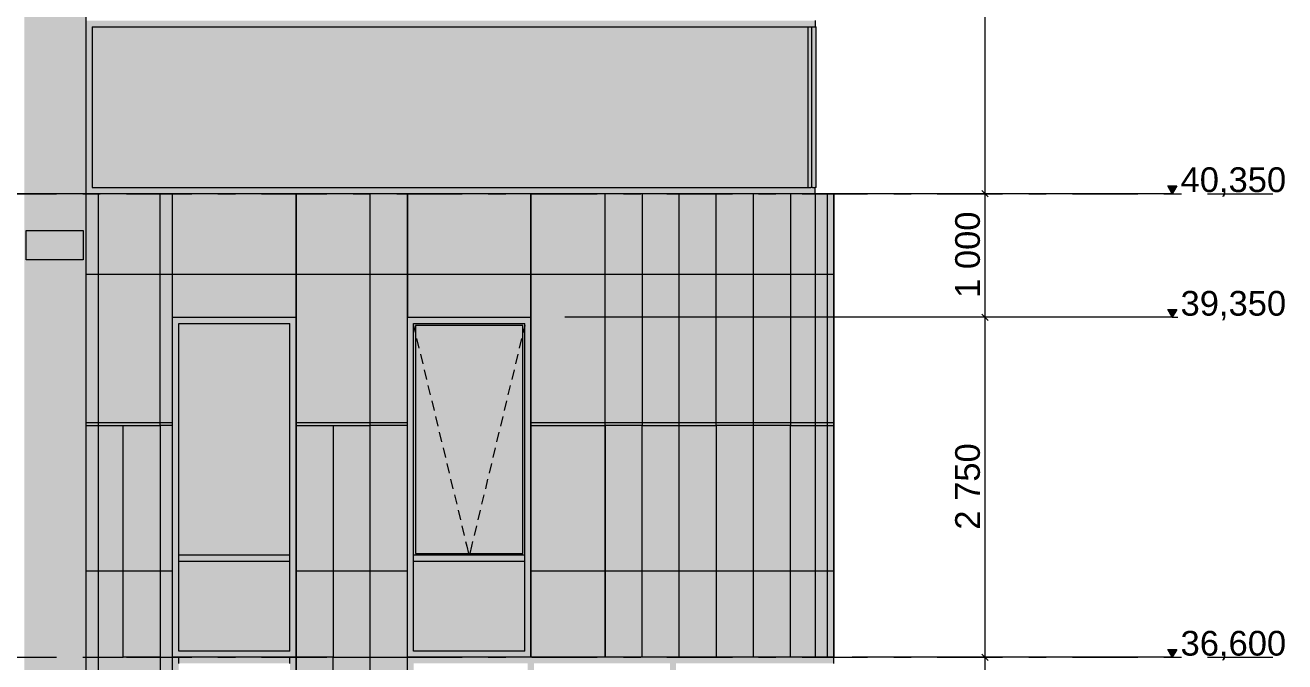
# Model space of a CAD drawing. Header units: millimetres. Extents: x 1499747 to 4230374, y -28481 to 441852.
# Drawn here: x 4068450 to 4078642, y 400392 to 405542 of the extents above; entities that cross this region are included whole.
import ezdxf

# ---------------------------------------------------------------- set-up
doc = ezdxf.new("R2010")
doc.units = ezdxf.units.MM
doc.header["$MEASUREMENT"] = 0
doc.layers.add('Чертеж и Рисунок', color=7, linetype='Continuous')
doc.styles.add('РЎР“Р•РќР•Р\xa0Р\x98Р\xa0_РЎРўР\x98Р›Р¬_2', font='')
doc.styles.get('РЎР“Р•РќР•Р\xa0Р\x98Р\xa0_РЎРўР\x98Р›Р¬_2').set_extended_font_data('GOST Common', italic=True)

msp = doc.modelspace()

# ---------------------------------------------------------------- hatches: boundary and pattern name
at = {"layer": 'Чертеж и Рисунок', "linetype": 'Continuous', "lineweight": 0, "true_color": 0xbc9a89}
msp.add_hatch(color=33, dxfattribs=at).paths.add_polyline_path([(4068441.89505, 407478.46295), (4068441.89505, 399933.01142), (4068941.89582, 399933.01142), (4068941.89582, 407478.46295)])
at = {"layer": 'Чертеж и Рисунок', "linetype": 'Continuous', "lineweight": 0, "true_color": 0x2e2e2e}
for points in [[(4074570.50442, 405578.46004), (4068941.89582, 405578.46004), (4068991.89589, 405528.45997), (4074570.50442, 405528.45997)], [(4068941.89582, 404178.45791), (4068991.89589, 404228.45798), (4068991.89589, 405528.45997), (4068941.89582, 405578.46004)], [(4074570.50442, 405578.46004), (4074570.50442, 405528.45997), (4074842.00483, 405528.45997), (4074842.00483, 405578.46004)], [(4074786.60475, 404228.45798), (4074814.00479, 404228.45798), (4074814.00479, 405528.45997), (4074786.60475, 405528.45997)], [(4074849.40484, 405528.45997), (4074814.00479, 405528.45997), (4074814.00479, 404228.45798), (4074849.40484, 404228.45798)], [(4068991.89589, 404228.45798), (4068941.89582, 404178.45791), (4074570.50442, 404178.45791), (4074570.50442, 404228.45798)], [(4074570.50442, 404178.45791), (4074842.00483, 404178.45791), (4074842.00483, 404228.45798), (4074570.50442, 404228.45798)], [(4070142.19765, 403178.45638), (4069642.19689, 403178.45638), (4069692.19696, 403128.4563), (4070142.19765, 403128.4563)], [(4069642.19689, 402828.45584), (4069692.19696, 402828.45584), (4069692.19696, 403128.4563), (4069642.19689, 403178.45638)], [(4070142.19765, 403178.45638), (4070142.19765, 403128.4563), (4070592.19834, 403128.4563), (4070642.19842, 403178.45638)], [(4070642.19842, 402828.45584), (4070642.19842, 403178.45638), (4070592.19834, 403128.4563), (4070592.19834, 402828.45584)], [(4072042.10055, 403178.45638), (4071542.09979, 403178.45638), (4071592.09987, 403128.4563), (4072042.10055, 403128.4563)], [(4071542.09979, 402828.45584), (4071592.09987, 402828.45584), (4071592.09987, 403128.4563), (4071542.09979, 403178.45638)], [(4072042.10055, 403178.45638), (4072042.10055, 403128.4563), (4072492.10124, 403128.4563), (4072542.10132, 403178.45638)], [(4072542.10132, 402828.45584), (4072542.10132, 403178.45638), (4072492.10124, 403128.4563), (4072492.10124, 402828.45584)], [(4069642.19689, 401428.4137), (4069692.19696, 401428.4137), (4069692.19696, 402828.45584), (4069642.19689, 402828.45584)], [(4070642.19842, 402828.45584), (4070592.19834, 402828.45584), (4070592.19834, 401428.4137), (4070642.09842, 401428.4137), (4070642.09842, 402303.41504), (4070642.19842, 402303.41504)], [(4071542.09979, 401428.4137), (4071592.09987, 401428.4137), (4071592.09987, 402828.45584), (4071542.09979, 402828.45584)], [(4072542.10132, 401428.4137), (4072542.10132, 402828.45584), (4072492.10124, 402828.45584), (4072492.10124, 401428.4137)], [(4069642.19689, 401228.4134), (4069692.19696, 401228.4134), (4069692.19696, 401428.4137), (4069642.19689, 401428.4137)], [(4070592.19834, 401228.4134), (4070642.09842, 401228.4134), (4070642.09842, 401428.4137), (4070592.19834, 401428.4137)], [(4071542.09979, 401228.4134), (4071592.09987, 401228.4134), (4071592.09987, 401428.4137), (4071542.09979, 401428.4137)], [(4072542.10132, 401228.4134), (4072542.10132, 401428.4137), (4072492.10124, 401428.4137), (4072492.10124, 401228.4134)], [(4069642.19689, 401228.4134), (4069642.19689, 400428.41218), (4069692.19696, 400478.41225), (4069692.19696, 401228.4134)], [(4069692.19696, 401203.41336), (4070142.19765, 401203.41336), (4070142.19765, 401253.41344), (4069692.19696, 401253.41344)], [(4070142.19765, 401253.41344), (4070142.19765, 401203.41336), (4070592.19834, 401203.41336), (4070592.19834, 401253.41344)], [(4070592.19834, 401228.4134), (4070592.19834, 400478.41225), (4070642.09842, 400428.61218), (4070642.09842, 401228.4134)], [(4071542.09979, 401228.4134), (4071542.09979, 400428.41218), (4071592.09987, 400478.41225), (4071592.09987, 401228.4134)], [(4071592.09987, 401203.41336), (4072042.10055, 401203.41336), (4072042.10055, 401253.41344), (4071592.09987, 401253.41344)], [(4072042.10055, 401253.41344), (4072042.10055, 401203.41336), (4072492.10124, 401203.41336), (4072492.10124, 401253.41344)], [(4072542.10132, 401228.4134), (4072492.10124, 401228.4134), (4072492.10124, 400478.41225), (4072542.10132, 400428.41218)], [(4070142.19765, 400428.41218), (4070142.19765, 400478.41225), (4069692.19696, 400478.41225), (4069642.19689, 400428.41218)], [(4070142.19765, 400478.41225), (4070142.19765, 400428.41218), (4070642.09842, 400428.41218), (4070642.09842, 400428.61218), (4070592.19834, 400478.41225)], [(4072042.10055, 400428.41218), (4072042.10055, 400478.41225), (4071592.09987, 400478.41225), (4071542.09979, 400428.41218)], [(4072042.10055, 400428.41218), (4072542.10132, 400428.41218), (4072492.10124, 400478.41225), (4072042.10055, 400478.41225)], [(4069642.09689, 399878.41134), (4069692.09696, 399878.41134), (4069692.09696, 400428.41218), (4069642.09689, 400428.41218)], [(4069692.09696, 400428.41218), (4069692.09696, 400378.4121), (4070592.09834, 400378.4121), (4070592.09834, 400428.41218)], [(4070642.09842, 399878.41134), (4070642.09842, 400428.41218), (4070592.09834, 400428.41218), (4070592.09834, 399878.41134)], [(4071592.09987, 399878.41134), (4071592.09987, 400378.4121), (4071542.09979, 400428.41218), (4071542.09979, 399878.41134)], [(4072542.10132, 400428.41218), (4071542.09979, 400428.41218), (4071592.09987, 400378.4121), (4072517.10128, 400378.4121)], [(4072517.10128, 399878.41134), (4072567.10136, 399878.41134), (4072567.10136, 400378.4121), (4072542.10132, 400428.41218), (4072517.10128, 400378.4121)], [(4073692.00308, 400428.41218), (4072542.10132, 400428.41218), (4072567.10136, 400378.4121), (4073667.00304, 400378.4121)], [(4073667.00304, 400378.4121), (4073667.00304, 399878.41134), (4073717.00311, 399878.41134), (4073717.00311, 400378.4121), (4073692.00308, 400428.41218)], [(4074992.00506, 400428.41218), (4073692.00308, 400428.41218), (4073717.00311, 400378.4121), (4074992.00506, 400378.4121)]]:
    msp.add_hatch(color=250, dxfattribs=at).paths.add_polyline_path(points)
at = {"layer": 'Чертеж и Рисунок', "linetype": 'Continuous', "lineweight": 0, "true_color": 0x84adf9}
for points in [[(4068991.89589, 405528.45997), (4068991.89589, 404228.45798), (4074786.60475, 404228.45798), (4074786.60475, 405528.45997)], [(4069692.19696, 401253.41344), (4070592.19834, 401253.41344), (4070592.19834, 401428.4137), (4070592.19834, 403128.4563), (4069692.19696, 403128.4563)], [(4072477.10122, 401268.41346), (4072477.10122, 403113.45628), (4071607.09989, 403113.45628), (4071607.09989, 401268.41346)], [(4069692.19696, 401203.41336), (4069692.19696, 400478.41225), (4070592.19834, 400478.41225), (4070592.19834, 401203.41336)], [(4071592.09987, 401203.41336), (4071592.09987, 400478.41225), (4072492.10124, 400478.41225), (4072492.10124, 401203.41336)]]:
    msp.add_hatch(color=161, dxfattribs=at).paths.add_polyline_path(points)
at = {"layer": 'Чертеж и Рисунок', "linetype": 'Continuous', "lineweight": 0, "true_color": 0x000000}
for points in [[(4077731.30925, 404178.45791), (4077767.5093, 404240.958), (4077695.00919, 404240.958)], [(4077731.30925, 403178.45638), (4077767.5093, 403240.95647), (4077695.00919, 403240.95647)], [(4077731.30925, 400428.41218), (4077767.5093, 400490.91227), (4077695.00919, 400490.91227)]]:
    msp.add_hatch(color=18, dxfattribs=at).paths.add_polyline_path(points)
at = {"layer": 'Чертеж и Рисунок', "linetype": 'Continuous', "lineweight": 0, "true_color": 0xffffff}
for points in [[(4068941.89582, 404178.45791), (4068941.89582, 402303.41504), (4069541.89673, 402303.41504), (4069541.89673, 404178.45791)], [(4070642.19842, 404178.45791), (4070642.19842, 402303.41504), (4071242.09933, 402303.41504), (4071242.09933, 404178.45791)], [(4072542.10132, 404178.45791), (4072542.10132, 402303.41504), (4073142.10224, 402303.41504), (4073142.10224, 404178.45791)], [(4073442.10269, 404178.45791), (4073442.10269, 402303.41504), (4074042.10361, 402303.41504), (4074042.10361, 404178.45791)], [(4074642.10453, 404178.45791), (4074642.10453, 402303.41504), (4074992.00506, 402303.41504), (4074992.00506, 404178.45791)], [(4068457.69508, 403643.85709), (4068919.59578, 403643.85709), (4068919.59578, 403879.56745), (4068457.69508, 403879.56745)], [(4068941.89582, 402303.41504), (4068941.89582, 400428.41218), (4069241.89628, 400428.41218), (4069241.89628, 402303.41504)], [(4069541.89673, 402303.41504), (4069541.89673, 400428.41218), (4069642.09689, 400428.41218), (4069642.09689, 402303.41504)], [(4070942.09887, 402303.41504), (4070942.09887, 400428.41218), (4071542.09979, 400428.41218), (4071542.09979, 402303.41504)], [(4073142.10224, 402303.41504), (4073142.10224, 400428.41218), (4073442.10269, 400428.41218), (4073442.10269, 402303.41504)], [(4074042.10361, 402303.41504), (4074042.10361, 400428.41218), (4074642.10453, 400428.41218), (4074642.10453, 402303.41504)], [(4069541.89673, 400428.41218), (4069541.89673, 397128.40713), (4069642.09689, 397128.40713), (4069642.09689, 400428.41218)], [(4070642.09842, 400428.41218), (4070642.09842, 397128.40713), (4070942.09887, 397128.40713), (4070942.09887, 400428.41218)]]:
    msp.add_hatch(color=7, dxfattribs=at).paths.add_polyline_path(points)
at = {"layer": 'Чертеж и Рисунок', "linetype": 'Continuous', "lineweight": 0, "true_color": 0x868d8e}
for points in [[(4069541.89673, 404178.45791), (4069541.89673, 402303.41504), (4069642.19689, 402303.41504), (4069642.19689, 404178.45791)], [(4069642.19689, 404178.45791), (4069642.19689, 403178.45638), (4070642.19842, 403178.45638), (4070642.19842, 404178.45791)], [(4071242.09933, 404178.45791), (4071242.09933, 402303.41504), (4071542.09979, 402303.41504), (4071542.09979, 404178.45791)], [(4071542.29979, 404178.45791), (4071542.29979, 403178.45638), (4072542.10132, 403178.45638), (4072542.10132, 404178.45791)], [(4073142.10224, 404178.45791), (4073142.10224, 402303.41504), (4073442.10269, 402303.41504), (4073442.10269, 404178.45791)], [(4074042.10361, 404178.45791), (4074042.10361, 402303.41504), (4074642.10453, 402303.41504), (4074642.10453, 404178.45791)], [(4074992.00505, 404178.46791), (4074842.00483, 404178.4579), (4074992.00505, 404178.4579)], [(4069241.89628, 402303.41504), (4069241.89628, 400428.41218), (4069541.89673, 400428.41218), (4069541.89673, 402303.41504)], [(4070642.09842, 402303.41504), (4070642.09842, 400428.41218), (4070942.09887, 400428.41218), (4070942.09887, 402303.41504)], [(4072542.10132, 402303.41504), (4072542.10132, 400428.41218), (4073142.10224, 400428.41218), (4073142.10224, 402303.41504)], [(4073442.10269, 402303.41504), (4073442.10269, 400428.41218), (4074042.10361, 400428.41218), (4074042.10361, 402303.41504)], [(4074642.10453, 402303.41504), (4074642.10453, 400428.41218), (4074992.00506, 400428.41218), (4074992.00506, 402303.41504)], [(4068941.89582, 400428.41218), (4068941.89582, 397128.40713), (4069541.89673, 397128.40713), (4069541.89673, 400428.41218)], [(4070942.09887, 400428.41218), (4070942.09887, 397128.40713), (4071542.09979, 397128.40713), (4071542.09979, 400428.41218)]]:
    msp.add_hatch(color=252, dxfattribs=at).paths.add_polyline_path(points)
at = {"layer": 'Чертеж и Рисунок', "linetype": 'Continuous', "lineweight": 0, "true_color": 0x7f7f7f}
msp.add_hatch(color=8, dxfattribs=at).paths.add_polyline_path([(4071542.09979, 404018.45766), (4071542.29979, 404018.45766), (4071542.29979, 404178.45791), (4071542.09979, 404178.45791)])
at = {"layer": 'Чертеж и Рисунок', "linetype": 'Continuous', "lineweight": 0, "true_color": 0x606060}
for points in [[(4071542.09979, 404018.45766), (4071542.09979, 403228.45645), (4071542.29979, 403228.45645), (4071542.29979, 404018.45766)], [(4069642.09689, 401278.41347), (4069642.09689, 400428.41218), (4069642.19689, 400428.41218), (4069642.19689, 401278.41347)]]:
    msp.add_hatch(color=251, dxfattribs=at).paths.add_polyline_path(points)
at = {"layer": 'Чертеж и Рисунок', "linetype": 'Continuous', "lineweight": 0, "true_color": 0xf7fdff}
for points in [[(4071592.09987, 403128.4563), (4071592.09987, 401428.4137), (4071592.09987, 401253.41344), (4071607.09989, 401268.41346), (4071607.09989, 403113.45628)], [(4072042.10055, 403128.4563), (4071592.09987, 403128.4563), (4071607.09989, 403113.45628), (4072477.10122, 403113.45628), (4072492.10124, 403128.4563)], [(4072477.10122, 403113.45628), (4072477.10122, 401268.41346), (4072492.10124, 401253.41344), (4072492.10124, 401428.4137), (4072492.10124, 402828.45584), (4072492.10124, 403128.4563)], [(4071592.09987, 401253.41344), (4072042.10055, 401253.41344), (4072492.10124, 401253.41344), (4072477.10122, 401268.41346), (4071607.09989, 401268.41346)]]:
    msp.add_hatch(color=7, dxfattribs=at).paths.add_polyline_path(points)

# ---------------------------------------------------------------- linework, layer by layer
at = {"layer": 'Чертеж и Рисунок', "color": 7, "linetype": 'Continuous', "lineweight": 5}
for points in [[(4076216.90693, 404178.45791), (4076216.90693, 408678.46478)], [(4068941.89582, 399933.01142), (4068941.89582, 407478.46295)], [(4074842.00483, 405578.46004), (4074842.00483, 405528.45997)], [(4068991.89589, 405528.45997), (4074570.50442, 405528.45997)], [(4068991.89589, 405528.45997), (4068991.89589, 404228.45798)], [(4074570.50442, 405528.45997), (4074842.00483, 405528.45997)], [(4074786.60475, 404228.45798), (4074786.60475, 405528.45997)], [(4074814.00479, 404228.45798), (4074814.00479, 405528.45997)], [(4074842.00483, 405528.45997), (4074849.40484, 405528.45997)], [(4074849.40484, 404228.45798), (4074849.40484, 405528.45997)], [(4077731.30925, 404178.45791), (4077695.00919, 404240.958)], [(4077695.00919, 404240.958), (4077767.5093, 404240.958)], [(4077767.5093, 404240.958), (4077731.30925, 404178.45791)], [(4077731.30925, 404178.45791), (4064666.98929, 404178.45791)], [(4076263.807, 404178.45791), (4064666.98929, 404178.45791)], [(4069541.89673, 404178.45791), (4068941.89582, 404178.45791)], [(4068991.89589, 404228.45798), (4074570.50442, 404228.45798)], [(4069541.89673, 402303.41504), (4069541.89673, 404178.45791)], [(4070642.19842, 404178.45791), (4070642.19842, 403178.45638)], [(4071242.09933, 404178.45791), (4070642.19842, 404178.45791)], [(4071242.09933, 402303.41504), (4071242.09933, 404178.45791)], [(4071542.09979, 404178.45791), (4071542.29979, 404178.45791)], [(4072542.10132, 404178.45791), (4072542.10132, 403178.45638)], [(4073142.10224, 404178.45791), (4072542.10132, 404178.45791)], [(4073142.10224, 402303.41504), (4073142.10224, 404178.45791)], [(4073442.10269, 404178.45791), (4073442.10269, 402303.41504)], [(4074042.10361, 404178.45791), (4073442.10269, 404178.45791)], [(4074042.10361, 402303.41504), (4074042.10361, 404178.45791)], [(4074570.50442, 404228.45798), (4074806.60478, 404228.45798)], [(4074642.10453, 404178.45791), (4074642.10453, 402303.41504)], [(4074992.00506, 404178.45791), (4074642.10453, 404178.45791)], [(4074814.00479, 404228.45798), (4074806.60478, 404228.45798)], [(4074821.5048, 404228.45798), (4074814.00479, 404228.45798)], [(4074821.5048, 404228.45798), (4074842.00483, 404228.45798)], [(4074842.00483, 404178.45791), (4074842.00483, 404228.45798)], [(4074849.40484, 404228.45798), (4074842.00483, 404228.45798)], [(4074842.00483, 404178.46791), (4074842.00483, 400428.41218)], [(4074992.00506, 404178.46791), (4074992.00506, 400428.41218)], [(4074992.00506, 402303.41504), (4074992.00506, 404178.45791)], [(4076191.90689, 404203.45794), (4076241.90697, 404153.45787)], [(4076216.90693, 403178.45638), (4076216.90693, 404178.45791)], [(4077731.30925, 404178.45791), (4077778.10932, 404178.45791)], [(4068457.69508, 403643.85709), (4068457.69508, 403879.56745)], [(4068457.69508, 403879.56745), (4068919.59578, 403879.56745)], [(4068919.59578, 403879.56745), (4068919.59578, 403643.85709)], [(4068919.59578, 403643.85709), (4068457.69508, 403643.85709)], [(4077731.30925, 403178.45638), (4077695.00919, 403240.95647)], [(4077695.00919, 403240.95647), (4077767.5093, 403240.95647)], [(4077767.5093, 403240.95647), (4077731.30925, 403178.45638)], [(4069692.19696, 403128.4563), (4070142.19765, 403128.4563)], [(4069692.19696, 402828.45584), (4069692.19696, 403128.4563)], [(4070142.19765, 403128.4563), (4070592.19834, 403128.4563)], [(4070592.19834, 402828.45584), (4070592.19834, 403128.4563)], [(4070642.19842, 403178.45638), (4070642.19842, 402303.41504)], [(4071542.09979, 403178.45638), (4071542.29979, 403178.45638)], [(4071592.09987, 403128.4563), (4072042.10055, 403128.4563)], [(4071592.09987, 402828.45584), (4071592.09987, 403128.4563)], [(4072042.10055, 403128.4563), (4072492.10124, 403128.4563)], [(4072492.10124, 402828.45584), (4072492.10124, 403128.4563)], [(4072542.10132, 403178.45638), (4072542.10132, 402303.41504)], [(4077731.30925, 403178.45638), (4072817.10174, 403178.45638)], [(4076263.807, 403178.45638), (4072842.10178, 403178.45638)], [(4076191.90689, 403203.45642), (4076241.90697, 403153.45634)], [(4076216.90693, 400428.41218), (4076216.90693, 403178.45638)], [(4077731.30925, 403178.45638), (4077778.10932, 403178.45638)], [(4072477.10122, 403113.45628), (4071607.09989, 403113.45628)], [(4071607.09989, 403113.45628), (4071607.09989, 401268.41346)], [(4072477.10122, 401268.41346), (4072477.10122, 403113.45628)], [(4069692.19696, 401428.4137), (4069692.19696, 402828.45584)], [(4070592.19834, 401428.4137), (4070592.19834, 402828.45584)], [(4071592.09987, 401428.4137), (4071592.09987, 402828.45584)], [(4072492.10124, 401428.4137), (4072492.10124, 402828.45584)], [(4068941.89582, 402303.41504), (4069541.89673, 402303.41504)], [(4069241.89628, 400428.41218), (4069241.89628, 402303.41504)], [(4069541.89673, 402303.41504), (4069541.89673, 400428.41218)], [(4069642.09689, 402303.41504), (4069541.89673, 402303.41504)], [(4069642.09689, 400428.41218), (4069642.09689, 402303.41504)], [(4069642.19689, 401428.4137), (4069642.19689, 402303.41504)], [(4070642.19842, 402303.41504), (4071242.09933, 402303.41504)], [(4070942.09887, 402303.41504), (4070942.09887, 400428.41218)], [(4071542.09979, 402303.41504), (4071242.09933, 402303.41504)], [(4071542.09979, 400428.41218), (4071542.09979, 402303.41504)], [(4072542.10132, 402303.41504), (4073142.10224, 402303.41504)], [(4073142.10224, 402303.41504), (4073142.10224, 400428.41218)], [(4073442.10269, 402303.41504), (4073142.10224, 402303.41504)], [(4073442.10269, 402303.41504), (4074042.10361, 402303.41504)], [(4073442.10269, 400428.41218), (4073442.10269, 402303.41504)], [(4074042.10361, 402303.41504), (4074042.10361, 400428.41218)], [(4074642.10453, 402303.41504), (4074042.10361, 402303.41504)], [(4074642.10453, 400428.41218), (4074642.10453, 402303.41504)], [(4074642.10453, 402303.41504), (4074992.00506, 402303.41504)], [(4069642.19689, 401228.4134), (4069642.19689, 401428.4137)], [(4069692.19696, 401253.41344), (4069692.19696, 401428.4137)], [(4070592.19834, 401253.41344), (4070592.19834, 401428.4137)], [(4071592.09987, 401253.41344), (4071592.09987, 401428.4137)], [(4072492.10124, 401253.41344), (4072492.10124, 401428.4137)], [(4069642.19689, 400428.41218), (4069642.19689, 401228.4134)], [(4070142.19765, 401253.41344), (4069692.19696, 401253.41344)], [(4069692.19696, 401228.4134), (4069692.19696, 401253.41344)], [(4069692.19696, 401203.41336), (4069692.19696, 401228.4134)], [(4070142.19765, 401203.41336), (4069692.19696, 401203.41336)], [(4069692.19696, 400478.41225), (4069692.19696, 401203.41336)], [(4070592.19834, 401253.41344), (4070142.19765, 401253.41344)], [(4070592.19834, 401203.41336), (4070142.19765, 401203.41336)], [(4070592.19834, 401228.4134), (4070592.19834, 401253.41344)], [(4070592.19834, 401203.41336), (4070592.19834, 401228.4134)], [(4070592.19834, 400478.41225), (4070592.19834, 401203.41336)], [(4072042.10055, 401253.41344), (4071592.09987, 401253.41344)], [(4071592.09987, 401228.4134), (4071592.09987, 401253.41344)], [(4071592.09987, 401203.41336), (4071592.09987, 401228.4134)], [(4072042.10055, 401203.41336), (4071592.09987, 401203.41336)], [(4071592.09987, 400478.41225), (4071592.09987, 401203.41336)], [(4071607.09989, 401268.41346), (4072477.10122, 401268.41346)], [(4072492.10124, 401253.41344), (4072042.10055, 401253.41344)], [(4072492.10124, 401203.41336), (4072042.10055, 401203.41336)], [(4072492.10124, 401228.4134), (4072492.10124, 401253.41344)], [(4072492.10124, 401203.41336), (4072492.10124, 401228.4134)], [(4072492.10124, 400478.41225), (4072492.10124, 401203.41336)], [(4070142.19765, 400478.41225), (4069692.19696, 400478.41225)], [(4070592.19834, 400478.41225), (4070142.19765, 400478.41225)], [(4072042.10055, 400478.41225), (4071592.09987, 400478.41225)], [(4072492.10124, 400478.41225), (4072042.10055, 400478.41225)], [(4077731.30925, 400428.41218), (4077695.00919, 400490.91227)], [(4077695.00919, 400490.91227), (4077767.5093, 400490.91227)], [(4077767.5093, 400490.91227), (4077731.30925, 400428.41218)], [(4068941.89582, 400428.41218), (4069241.89628, 400428.41218)], [(4069541.89673, 400428.41218), (4069541.89673, 397128.40713)], [(4069541.89673, 400428.41218), (4069642.09689, 400428.41218)], [(4069642.19689, 400428.41218), (4069642.09689, 400428.41218)], [(4069642.09689, 397128.40713), (4069642.09689, 400428.41218)], [(4069692.09696, 400428.41218), (4069642.19689, 400428.41218)], [(4069692.09696, 400378.4121), (4069692.09696, 400428.41218)], [(4070142.19765, 400428.41218), (4069692.09696, 400428.41218)], [(4070642.09842, 400428.41218), (4070142.19765, 400428.41218)], [(4070592.09834, 400378.4121), (4070592.09834, 400428.41218)], [(4070642.09842, 400428.41218), (4070642.09842, 397128.40713)], [(4070942.09887, 400428.41218), (4070642.09842, 400428.41218)], [(4070942.09887, 397128.40713), (4070942.09887, 400428.41218)], [(4070942.09887, 400428.41218), (4071542.09979, 400428.41218)], [(4071542.09979, 399878.41134), (4071542.09979, 400428.41218)], [(4072542.10132, 400428.41218), (4071542.09979, 400428.41218)], [(4073692.00308, 400428.41218), (4072542.10132, 400428.41218)], [(4074992.00506, 400428.41218), (4073692.00308, 400428.41218)], [(4074992.00506, 400378.4121), (4074992.00506, 400428.41218)], [(4077731.30925, 400428.41218), (4075142.00529, 400428.41218)], [(4076263.807, 400428.41218), (4075142.00529, 400428.41218)], [(4076191.90689, 400453.41221), (4076241.90697, 400403.41214)], [(4076216.90693, 399878.41134), (4076216.90693, 400428.41218)], [(4077731.30925, 400428.41218), (4077778.10932, 400428.41218)]]:
    msp.add_lwpolyline(points, dxfattribs=at)
at = {"layer": 'Чертеж и Рисунок', "color": 1, "linetype": 'Continuous', "lineweight": 0}
for points in [[(4068174.99465, 404178.45791), (4068704.19546, 404178.45791)], [(4068915.79578, 404178.45791), (4069056.89599, 404178.45791)], [(4069268.59632, 404178.45791), (4069797.79713, 404178.45791)], [(4070009.39745, 404178.45791), (4070150.49766, 404178.45791)], [(4070362.19799, 404178.45791), (4070891.3988, 404178.45791)], [(4071102.99912, 404178.45791), (4071244.19934, 404178.45791)], [(4071455.79966, 404178.45791), (4071985.00047, 404178.45791)], [(4072196.70079, 404178.45791), (4072337.80101, 404178.45791)], [(4072549.40133, 404178.45791), (4073078.60214, 404178.45791)], [(4073290.30246, 404178.45791), (4073431.40268, 404178.45791)], [(4073643.003, 404178.45791), (4074172.20381, 404178.45791)], [(4074383.90413, 404178.45791), (4074525.00435, 404178.45791)], [(4074736.70467, 404178.45791), (4075265.80548, 404178.45791)], [(4075477.5058, 404178.45791), (4075618.60602, 404178.45791)], [(4075830.30634, 404178.45791), (4076359.40715, 404178.45791)], [(4076571.10747, 404178.45791), (4076712.20769, 404178.45791)], [(4076923.90801, 404178.45791), (4077453.00882, 404178.45791)], [(4077664.70914, 404178.45791), (4077805.80936, 404178.45791)], [(4078017.50968, 404178.45791), (4078546.71049, 404178.45791)], [(4068174.99465, 400428.41218), (4068704.19546, 400428.41218)], [(4068915.79578, 400428.41218), (4069056.89599, 400428.41218)], [(4069268.59632, 400428.41218), (4069797.79713, 400428.41218)], [(4070009.39745, 400428.41218), (4070150.49766, 400428.41218)], [(4070362.19799, 400428.41218), (4070891.3988, 400428.41218)], [(4071102.99912, 400428.41218), (4071244.19934, 400428.41218)], [(4071455.79966, 400428.41218), (4071985.00047, 400428.41218)], [(4072196.70079, 400428.41218), (4072337.80101, 400428.41218)], [(4072549.40133, 400428.41218), (4073078.60214, 400428.41218)], [(4073290.30246, 400428.41218), (4073431.40268, 400428.41218)], [(4073643.003, 400428.41218), (4074172.20381, 400428.41218)], [(4074383.90413, 400428.41218), (4074525.00435, 400428.41218)], [(4074736.70467, 400428.41218), (4075265.80548, 400428.41218)], [(4075477.5058, 400428.41218), (4075618.60602, 400428.41218)], [(4075830.30634, 400428.41218), (4076359.40715, 400428.41218)], [(4076571.10747, 400428.41218), (4076712.20769, 400428.41218)], [(4076923.90801, 400428.41218), (4077453.00882, 400428.41218)], [(4077664.70914, 400428.41218), (4077805.80936, 400428.41218)], [(4078017.50968, 400428.41218), (4078546.71049, 400428.41218)]]:
    msp.add_lwpolyline(points, dxfattribs=at)
at = {"layer": 'Чертеж и Рисунок', "color": 253, "linetype": 'Continuous', "lineweight": 5, "true_color": 0xaaaaaa}
for points in [[(4069042.19597, 373528.37108), (4069042.19597, 404178.45791)], [(4069642.19689, 373528.37108), (4069642.19689, 404178.45791)], [(4070642.19842, 373528.37108), (4070642.19842, 404178.45791)], [(4071242.19933, 373528.37108), (4071242.19933, 404178.45791)], [(4071542.29979, 373528.37108), (4071542.29979, 404178.45791)], [(4072542.10132, 400428.41218), (4072542.10132, 404178.45791)], [(4073142.10224, 400428.41218), (4073142.10224, 404178.45791)], [(4073742.10315, 400428.41218), (4073742.10315, 404178.45791)], [(4074342.10407, 400428.41218), (4074342.10407, 404178.45791)], [(4074942.10499, 400428.41218), (4074942.10499, 404178.45791)], [(4068941.89582, 403528.45691), (4074992.00506, 403528.45691)], [(4068941.89582, 402328.41508), (4069642.19689, 402328.41508)], [(4070642.09842, 402328.41508), (4071542.09979, 402328.41508)], [(4072542.10132, 402328.41508), (4074992.00506, 402328.41508)], [(4068941.89582, 401128.41325), (4069642.19689, 401128.41325)], [(4070642.09842, 401128.41325), (4071542.29979, 401128.41325)], [(4072542.10132, 401128.41325), (4074992.00506, 401128.41325)]]:
    msp.add_lwpolyline(points, dxfattribs=at)
at = {"layer": 'Чертеж и Рисунок', "color": 8, "linetype": 'Continuous', "lineweight": 15}
for points in [[(4069642.19689, 404178.45791), (4069541.89673, 404178.45791)], [(4070642.19842, 404178.45791), (4069642.19689, 404178.45791)], [(4069642.19689, 403178.45638), (4069642.19689, 404178.45791)], [(4071542.09979, 404178.45791), (4071242.09933, 404178.45791)], [(4071542.09979, 402303.41504), (4071542.09979, 404178.45791)], [(4071542.29979, 404178.45791), (4071542.29979, 403178.45638)], [(4072542.10132, 404178.45791), (4071542.29979, 404178.45791)], [(4073442.10269, 404178.45791), (4073142.10224, 404178.45791)], [(4074642.10453, 404178.45791), (4074042.10361, 404178.45791)], [(4069642.19689, 403178.45638), (4070642.19842, 403178.45638)], [(4069642.19689, 402303.41504), (4069642.19689, 403178.45638)], [(4071542.29979, 403178.45638), (4072542.10132, 403178.45638)], [(4069642.09689, 402303.41504), (4069642.19689, 402303.41504)], [(4070642.09842, 402303.41504), (4070642.09842, 400428.41218)], [(4070642.19842, 402303.41504), (4070642.09842, 402303.41504)], [(4072542.10132, 402303.41504), (4072542.10132, 400428.41218)], [(4074992.00506, 400428.41218), (4074992.00506, 402303.41504)], [(4069541.89673, 400428.41218), (4069241.89628, 400428.41218)]]:
    msp.add_lwpolyline(points, dxfattribs=at)
at = {"layer": 'Чертеж и Рисунок', "color": 254, "linetype": 'Continuous', "lineweight": 5, "true_color": 0xcccccc}
msp.add_lwpolyline([(4074993.00506, 404178.45791), (4074993.00506, 400428.41218)], dxfattribs=at)
at = {"layer": 'Чертеж и Рисунок', "color": 251, "linetype": 'Continuous', "lineweight": 5, "true_color": 0x6a6a6a}
for points in [[(4071542.29979, 404018.45766), (4071542.09979, 404018.45766)], [(4071542.09979, 403228.45645), (4071542.29979, 403228.45645)], [(4069642.19689, 401278.41347), (4069642.09689, 401278.41347)]]:
    msp.add_lwpolyline(points, dxfattribs=at)
at = {"layer": 'Чертеж и Рисунок', "color": 23, "linetype": 'Continuous', "lineweight": 5, "true_color": 0xbf8080}
for points in [[(4071592.09987, 403112.74628), (4071605.89989, 403055.69619)], [(4072492.10124, 403112.74628), (4072478.30122, 403055.69619)], [(4071617.59991, 403007.08612), (4071636.39993, 402929.326)], [(4072466.6012, 403007.08612), (4072447.80117, 402929.326)], [(4071648.09995, 402880.71592), (4071666.89998, 402802.9458)], [(4072436.10116, 402880.71592), (4072417.30113, 402802.9458)], [(4071678.6, 402754.34573), (4071697.40003, 402676.57561)], [(4072405.60111, 402754.34573), (4072386.80108, 402676.57561)], [(4071709.10005, 402627.97554), (4071727.90007, 402550.20542)], [(4072375.10106, 402627.97554), (4072356.30103, 402550.20542)], [(4071739.60009, 402501.61534), (4071758.40012, 402423.81522)], [(4072344.60102, 402501.61534), (4072325.80099, 402423.81522)], [(4071770.10014, 402375.21515), (4071788.90017, 402297.51503)], [(4072314.10097, 402375.21515), (4072295.30094, 402297.51503)], [(4071800.60019, 402248.81496), (4071819.40021, 402171.11484)], [(4072283.60092, 402248.81496), (4072264.80089, 402171.11484)], [(4071831.10023, 402122.51476), (4071849.90026, 402044.71465)], [(4072253.10088, 402122.51476), (4072234.30085, 402044.71465)], [(4071861.60028, 401996.11457), (4071880.40031, 401918.31445)], [(4072222.60083, 401996.11457), (4072203.8008, 401918.31445)], [(4071892.10033, 401869.71438), (4071910.90035, 401792.01426)], [(4072192.10078, 401869.71438), (4072173.30076, 401792.01426)], [(4071922.60037, 401743.41419), (4071941.4004, 401665.61407)], [(4072161.50074, 401743.41419), (4072142.80071, 401665.61407)], [(4071953.10042, 401617.01399), (4071971.90045, 401539.21387)], [(4072131.00069, 401617.01399), (4072112.30066, 401539.21387)], [(4071983.60047, 401490.6138), (4072002.40049, 401412.91368)], [(4072100.50064, 401490.6138), (4072081.80062, 401412.91368)], [(4072014.10051, 401364.31361), (4072023.30053, 401326.21355)], [(4072023.30053, 401326.21355), (4072037.30055, 401268.41346)], [(4072060.90058, 401326.21355), (4072046.90056, 401268.41346)], [(4072070.0006, 401364.31361), (4072060.90058, 401326.21355)], [(4072037.30055, 401268.41346), (4072040.90055, 401253.41344)], [(4072046.90056, 401268.41346), (4072043.30056, 401253.41344)]]:
    msp.add_lwpolyline(points, dxfattribs=at)

# ---------------------------------------------------------------- texts
at = {"layer": 'Чертеж и Рисунок', "color": 7, "linetype": 'Continuous', "lineweight": 15, "char_height": 200.0004799, "attachment_point": 7, "style": 'РЎР“Р•РќР•Р\xa0Р\x98Р\xa0_РЎРўР\x98Р›Р¬_2'}
for s, insert in [('\\A1;{\\pql;\\fArial|b0|i0|c204|p0;\\W1.000000;40,350}', (4077798.93339, 404154.58312)), ('\\A1;{\\pql;\\fArial|b0|i0|c204|p0;\\W1.000000;39,350}', (4077798.93339, 403154.55619)), ('\\A1;{\\pql;\\fArial|b0|i0|c204|p0;\\W1.000000;36,600}', (4077798.93339, 400404.5834))]:
    msp.add_mtext(s, dxfattribs=dict(at, insert=insert))
at = {"layer": 'Чертеж и Рисунок', "color": 7, "linetype": 'Continuous', "lineweight": 15, "char_height": 200.0004799, "attachment_point": 7, "rotation": 90, "style": 'РЎР“Р•РќР•Р\xa0Р\x98Р\xa0_РЎРўР\x98Р›Р¬_2'}
for s, insert in [('\\A1;{\\pql;\\fArial|b0|i0|c204|p0;\\W1.000000;1 000}', (4076177.74805, 403335.25311)), ('\\A1;{\\pql;\\fArial|b0|i0|c204|p0;\\W1.000000;2 750}', (4076177.74805, 401460.26675))]:
    msp.add_mtext(s, dxfattribs=dict(at, insert=insert))

doc.saveas('drawing.dxf')
